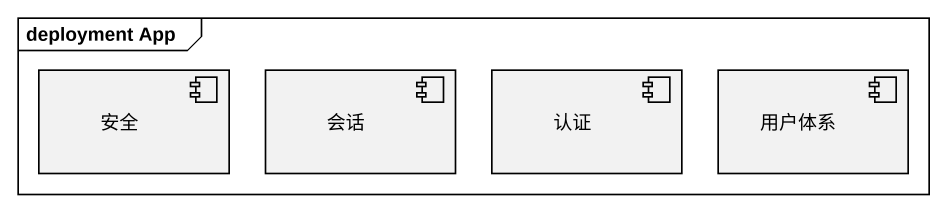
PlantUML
@startuml
mainframe deployment App
component 安全
component 会话
component 认证
component 用户体系
@enduml
